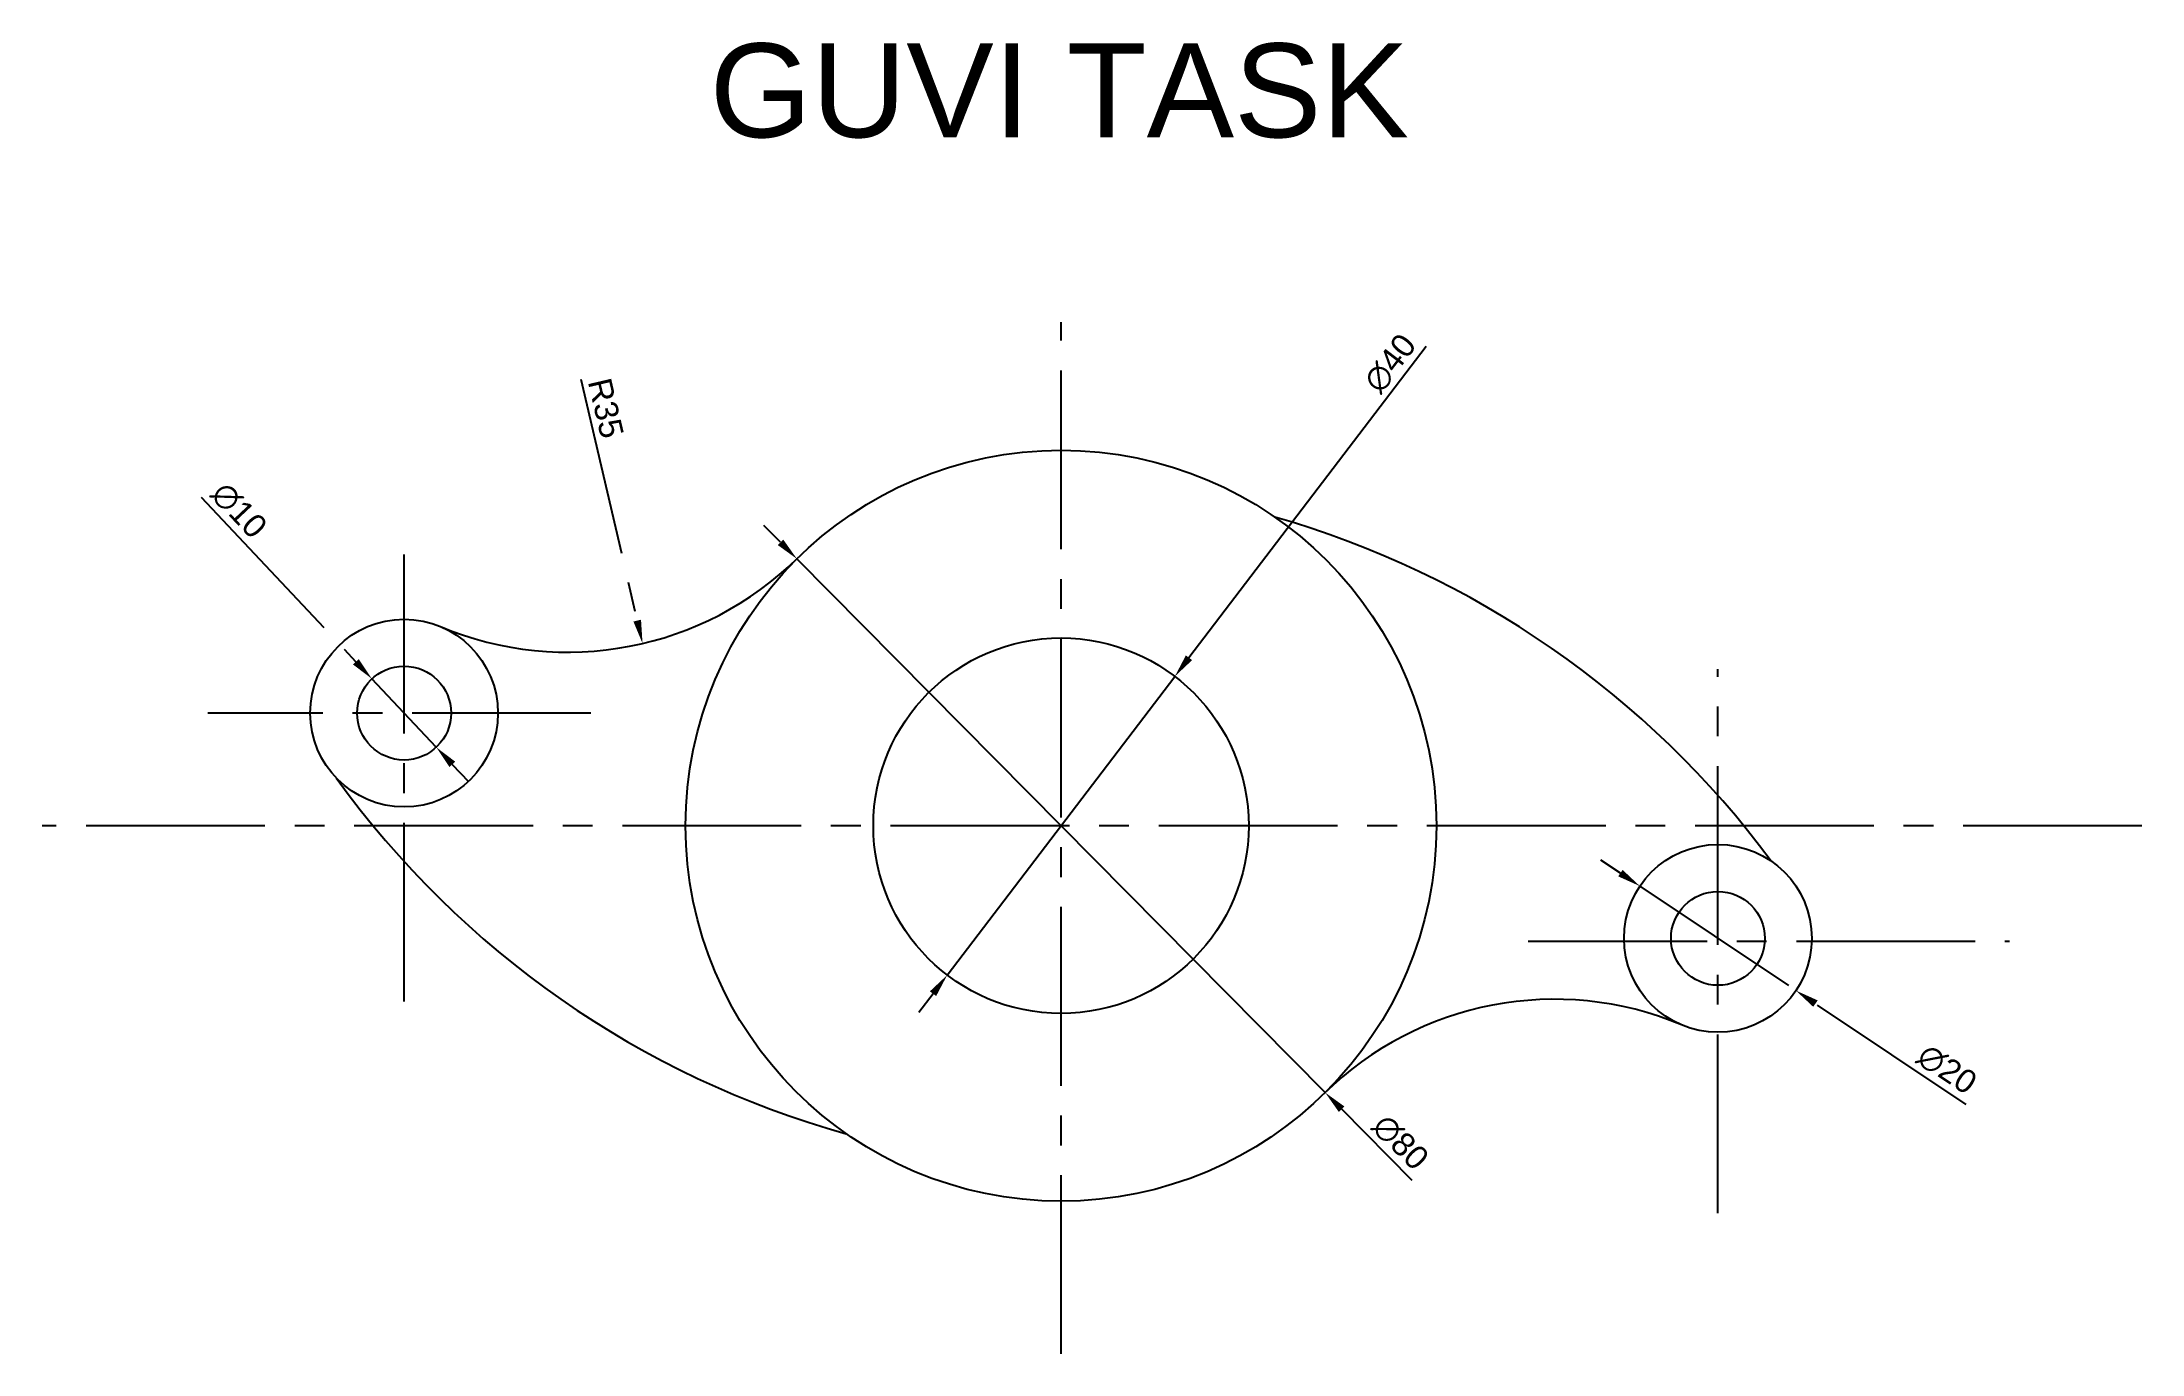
# Model space of a CAD drawing. Header units: millimetres. Extents: x 107 to 331, y 125 to 265.
import ezdxf

# ---------------------------------------------------------------- set-up
doc = ezdxf.new("R2010")
doc.units = ezdxf.units.MM
doc.linetypes.add('CENTER2', pattern=[28.575, 19.05, -3.175, 3.175, -3.175])
for name, color, linetype in [('centre', 60, 'Continuous'), ('dim', 120, 'Continuous'), ('text', 51, 'Continuous')]:
    doc.layers.add(name, color=color, linetype=linetype)
doc.styles.get("Standard").update_dxf_attribs({"font": 'arial.ttf'})
doc.dimstyles.new('ISO-25', dxfattribs={"dimtxt": 2.5, "dimasz": 2.5, "dimexe": 1.25, "dimexo": 0.625, "dimtad": 1, "dimtxsty": 'Standard', "dimcen": 2.5, "dimadec": 0, "dimazin": 0, "dimtfac": 1, "dimtmove": 0, "dimatfit": 3, "dimfxl": 1, "dimarcsym": 0})

# ---------------------------------------------------------------- blocks, each defined once
blk = doc.blocks.new('*D2')
at = {"layer": 'Defpoints', "color": 0, "transparency": 16777216}
for p in [(227.54, 197.67), (203.29, 165.86)]:
    blk.add_point(p, dxfattribs=at)
at = {"layer": 'dim', "color": 0, "lineweight": -2, "transparency": 16777216}
for p, q in [((254.34, 232.83), (229.05, 199.66)), ((203.29, 165.86), (227.54, 197.67)), ((201.78, 163.87), (200.26, 161.88))]:
    blk.add_line(p, q, dxfattribs=at)
at = {"layer": 'dim', "color": 0, "transparency": 16777216}
for points in [[(228.72, 199.91), (229.39, 199.41), (227.54, 197.67)], [(201.44, 164.12), (202.11, 163.62), (203.29, 165.86)]]:
    blk.add_solid(points, dxfattribs=at)
at = {"layer": 'dim', "color": 0, "transparency": 16777216, "insert": (250.49, 231.03), "char_height": 2.5, "attachment_point": 5, "rotation": 52.6843}
blk.add_mtext('∅40', dxfattribs=at)
blk = doc.blocks.new('*D3')
at = {"layer": 'Defpoints', "color": 0, "transparency": 16777216}
for p in [(187.27, 210.19), (243.56, 153.34)]:
    blk.add_point(p, dxfattribs=at)
at = {"layer": 'dim', "color": 0, "lineweight": -2, "transparency": 16777216}
for p, q in [((185.51, 211.97), (183.75, 213.74)), ((187.27, 210.19), (243.56, 153.34)), ((252.83, 143.98), (245.32, 151.56))]:
    blk.add_line(p, q, dxfattribs=at)
at = {"layer": 'dim', "color": 0, "transparency": 16777216}
for points in [[(185.81, 212.26), (185.22, 211.67), (187.27, 210.19)], [(245.61, 151.86), (245.02, 151.27), (243.56, 153.34)]]:
    blk.add_solid(points, dxfattribs=at)
at = {"layer": 'dim', "color": 0, "transparency": 16777216, "insert": (251.58, 148.04), "char_height": 2.5, "attachment_point": 5, "rotation": 314.7151}
blk.add_mtext('∅80', dxfattribs=at)
blk = doc.blocks.new('*D4')
at = {"layer": 'Defpoints', "color": 0, "linetype": 'CENTER2', "transparency": 16777216}
for p in [(277.1, 175.33), (293.73, 164.2)]:
    blk.add_point(p, dxfattribs=at)
at = {"layer": 'dim', "color": 0, "linetype": 'CENTER2', "lineweight": -2, "transparency": 16777216}
for p, q in [((275.03, 176.72), (272.95, 178.11)), ((277.1, 175.33), (293.73, 164.2)), ((311.86, 152.07), (295.8, 162.81))]:
    blk.add_line(p, q, dxfattribs=at)
at = {"layer": 'dim', "color": 0, "linetype": 'CENTER2', "transparency": 16777216}
for points in [[(275.26, 177.06), (274.79, 176.37), (277.1, 175.33)], [(296.04, 163.16), (295.57, 162.47), (293.73, 164.2)]]:
    blk.add_solid(points, dxfattribs=at)
at = {"layer": 'dim', "color": 0, "linetype": 'CENTER2', "transparency": 16777216, "insert": (309.82, 155.81), "char_height": 2.5, "attachment_point": 5, "rotation": 326.2101}
blk.add_mtext('∅20', dxfattribs=at)
blk = doc.blocks.new('*D5')
at = {"layer": 'Defpoints', "color": 0, "linetype": 'CENTER2', "transparency": 16777216}
for p in [(141.99, 197.41), (148.84, 190.12)]:
    blk.add_point(p, dxfattribs=at)
at = {"layer": 'dim', "color": 0, "linetype": 'CENTER2', "lineweight": -2, "transparency": 16777216}
for p, q in [((123.8, 216.75), (140.28, 199.23)), ((148.84, 190.12), (141.99, 197.41)), ((150.55, 188.3), (152.27, 186.48))]:
    blk.add_line(p, q, dxfattribs=at)
at = {"layer": 'dim', "color": 0, "linetype": 'CENTER2', "transparency": 16777216}
for points in [[(140.58, 199.51), (139.97, 198.94), (141.99, 197.41)], [(150.86, 188.59), (150.25, 188.02), (148.84, 190.12)]]:
    blk.add_solid(points, dxfattribs=at)
at = {"layer": 'dim', "color": 0, "linetype": 'CENTER2', "transparency": 16777216, "insert": (127.82, 215.36), "char_height": 2.5, "attachment_point": 5, "rotation": 313.2379}
blk.add_mtext('∅10', dxfattribs=at)
blk = doc.blocks.new('*D6')
at = {"layer": 'Defpoints', "color": 0, "linetype": 'CENTER2', "transparency": 16777216}
for p in [(162.84, 235.25), (170.82, 201.18)]:
    blk.add_point(p, dxfattribs=at)
at = {"layer": 'dim', "color": 0, "linetype": 'CENTER2', "lineweight": -2, "transparency": 16777216}
blk.add_line((164.23, 229.34), (170.25, 203.61), dxfattribs=at)
at = {"layer": 'dim', "color": 0, "linetype": 'CENTER2', "transparency": 16777216}
blk.add_solid([(170.66, 203.71), (169.85, 203.52), (170.82, 201.18)], dxfattribs=at)
at = {"layer": 'dim', "color": 0, "linetype": 'CENTER2', "transparency": 16777216, "insert": (166.91, 226.25), "char_height": 2.5, "attachment_point": 5, "rotation": 283.1846}
blk.add_mtext('R35', dxfattribs=at)

msp = doc.modelspace()

# ---------------------------------------------------------------- linework, layer by layer
at = {"color": 61, "true_color": 0xedee99}
for centre, radius in [((215.415, 181.765), 40), ((145.415, 193.765), 10), ((215.415, 181.765), 20), ((145.415, 193.765), 5), ((285.415, 169.765), 10), ((285.415, 169.765), 5)]:
    msp.add_circle(centre, radius, dxfattribs=at)
for centre, radius, start, end in [((210.73, 118.49), 100, 36.51195, 74.05928), ((162.842, 235.254), 35, 247.21597, 314.50554), ((219.332, 245.298), 100, 215.76388, 254.4568), ((267.988, 128.276), 35, 67.21597, 134.50554)]:
    msp.add_arc(centre, radius, start, end, dxfattribs=at)
at = {"layer": 'centre', "linetype": 'CENTER2'}
for p, q in [((215.415, 125.49), (215.415, 235.417)), ((145.415, 163.024), (145.415, 212.361)), ((285.415, 140.489), (285.415, 198.435)), ((165.321, 193.765), (124.515, 193.765)), ((330.603, 181.765), (106.828, 181.765)), ((265.202, 169.462), (316.485, 169.462))]:
    msp.add_line(p, q, dxfattribs=at)

# ---------------------------------------------------------------- texts
at = {"layer": 'text'}
msp.add_text('GUVI TASK', height=10, dxfattribs=at).set_placement((177.974, 255.104))

# ---------------------------------------------------------------- dimensions: what is measured, and where the dimension line sits
at = {"layer": 'dim', "linetype": 'CENTER2'}
dim = msp.add_radius_dim(center=(162.842, 235.254), mpoint=(170.825, 201.176), dimstyle='ISO-25', dxfattribs=at)
dim.commit()
dim.dimension.update_dxf_attribs({"geometry": '*D6', "text_midpoint": (165.053, 225.815), "dimtype": 164})
at = {"layer": 'dim'}
for p1, p2, picture, middle in [((203.291, 165.859), (227.539, 197.671), '*D2', (252.053, 229.832)), ((187.272, 210.19), (243.558, 153.34), '*D3', (250.177, 146.655))]:
    dim = msp.add_diameter_dim_2p(p1=p1, p2=p2, dimstyle='ISO-25', dxfattribs=at)
    dim.commit()
    dim.dimension.update_dxf_attribs({"geometry": picture, "text_midpoint": middle, "dimtype": 163})
at = {"layer": 'dim', "linetype": 'CENTER2'}
for p1, p2, picture, middle in [((148.84, 190.122), (141.99, 197.408), '*D5', (126.381, 214.007)), ((277.104, 175.327), (293.726, 164.204), '*D4', (308.723, 154.168))]:
    dim = msp.add_diameter_dim_2p(p1=p1, p2=p2, dimstyle='ISO-25', dxfattribs=at)
    dim.commit()
    dim.dimension.update_dxf_attribs({"geometry": picture, "text_midpoint": middle, "dimtype": 163})

doc.saveas('drawing.dxf')
